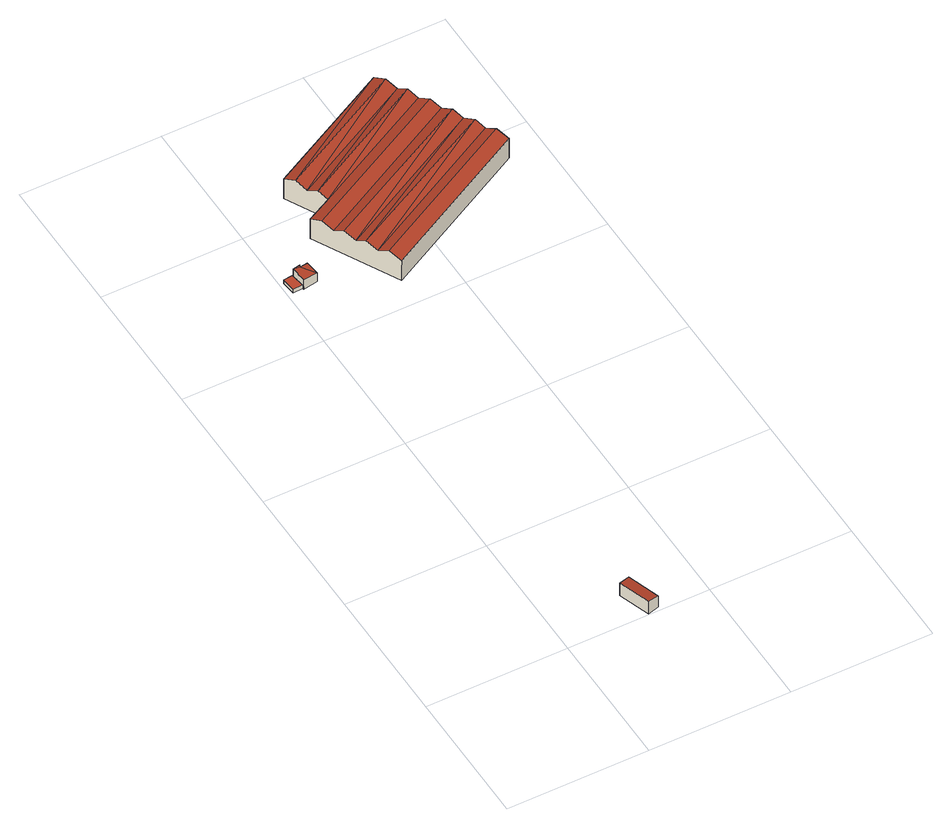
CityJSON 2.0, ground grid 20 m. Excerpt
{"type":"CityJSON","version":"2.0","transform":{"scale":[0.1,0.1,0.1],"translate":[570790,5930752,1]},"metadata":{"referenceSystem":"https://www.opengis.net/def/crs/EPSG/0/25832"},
"CityObjects":{
"building1":{"type":"Building","attributes":{"Grundfläche 2D":"8.135514","Grundhöhe NN":"1.016"},"geometry":[{"type":"Solid","lod":"3","boundaries":[[[[0,1,2,3]],[[4,5,3,2]],[[5,6,0,3]],[[6,7,1,0]],[[7,4,2,1]],[[7,6,5,4]]]],"semantics":{"surfaces":[{"type":"RoofSurface"},{"type":"WallSurface"},{"type":"GroundSurface"}],"values":[[0,1,1,1,1,2]]}}]},
"building2":{"type":"Building","attributes":{"Grundfläche 2D":"2.654519","Grundhöhe NN":"1.894"},"geometry":[{"type":"Solid","lod":"3","boundaries":[[[[8,9,10,11,12]],[[13,14,12,11]],[[14,15,8,12]],[[15,16,9,8]],[[16,17,10,9]],[[17,13,11,10]],[[13,17,16,15,14]]]],"semantics":{"surfaces":[{"type":"RoofSurface"},{"type":"WallSurface"},{"type":"GroundSurface"}],"values":[[0,1,1,1,1,1,2]]}}]},
"building3":{"type":"Building","attributes":{"Grundfläche 2D":"4.204401","Grundhöhe NN":"1.853"},"geometry":[{"type":"Solid","lod":"3","boundaries":[[[[18,19,20]],[[21,20,22]],[[23,24,18,20,21]],[[20,19,25,26]],[[22,20,26,27]],[[21,22,27,14]],[[24,23,21,14,28]],[[18,24,28,29]],[[19,18,29,25]],[[28,14,27,26,25,29]]]],"semantics":{"surfaces":[{"type":"RoofSurface"},{"type":"WallSurface"},{"type":"GroundSurface"}],"values":[[0,0,0,1,1,1,1,1,1,2]]}}]},
"building4":{"type":"Building","attributes":{"Grundfläche 2D":"453.032865","Grundhöhe NN":"1.435"},"geometry":[{"type":"Solid","lod":"3","boundaries":[[[[30,31,32,33]],[[34,30,33,35]],[[34,35,36]],[[37,36,38]],[[34,36,37]],[[39,38,40]],[[37,38,39]],[[41,42,40,43]],[[39,40,42]],[[44,41,43,45]],[[46,47,44,45,48]],[[46,48,49]],[[50,49,51]],[[46,49,50]],[[52,51,53]],[[50,51,52]],[[54,53,55]],[[52,53,54]],[[54,55,56]],[[55,53,51,49,48,45,43,40,38,36,35,33,32,57,58]],[[56,55,58,59]],[[46,50,52,54,56,59,60]],[[47,46,60,61]],[[31,30,34,37,39,42,41,44,47,61,62]],[[32,31,62,57]],[[57,62,61,60,59,58]]]],"semantics":{"surfaces":[{"type":"RoofSurface"},{"type":"WallSurface"},{"type":"GroundSurface"}],"values":[[0,0,0,0,0,0,0,0,0,0,0,0,0,0,0,0,0,0,0,1,1,1,1,1,1,2]]}}]}
},
"vertices":[
[116,52,19],[100,46,22],[115,1,22],[131,6,19],[115,1,0],[131,6,0],[116,52,0],[100,46,0],
[15,703,15],[2,702,15],[4,682,15],[18,683,15],[15,701,15],[18,683,9],[15,701,9],[15,703,9],[2,702,9],[4,682,9],
[39,684,24],[36,703,26],[25,701,27],[15,701,28],[25,703,28],[18,683,25],[18,681,25],[36,703,9],[25,701,9],[25,703,9],[18,681,9],[39,684,9],
[124,655,45],[132,639,38],[349,754,38],[341,770,45],[116,669,38],[333,784,38],[326,797,45],[108,684,45],[318,812,38],[101,697,38],[311,826,45],[86,725,38],[93,712,45],[303,840,38],[78,740,45],[295,854,45],[106,774,38],[70,756,38],[287,869,38],[280,883,45],[99,787,45],[273,896,37],[92,801,37],[265,911,45],[84,816,45],[257,926,38],[76,831,38],[349,754,4],[257,926,4],[76,831,4],[106,774,4],[70,756,4],[132,639,4]
]}
